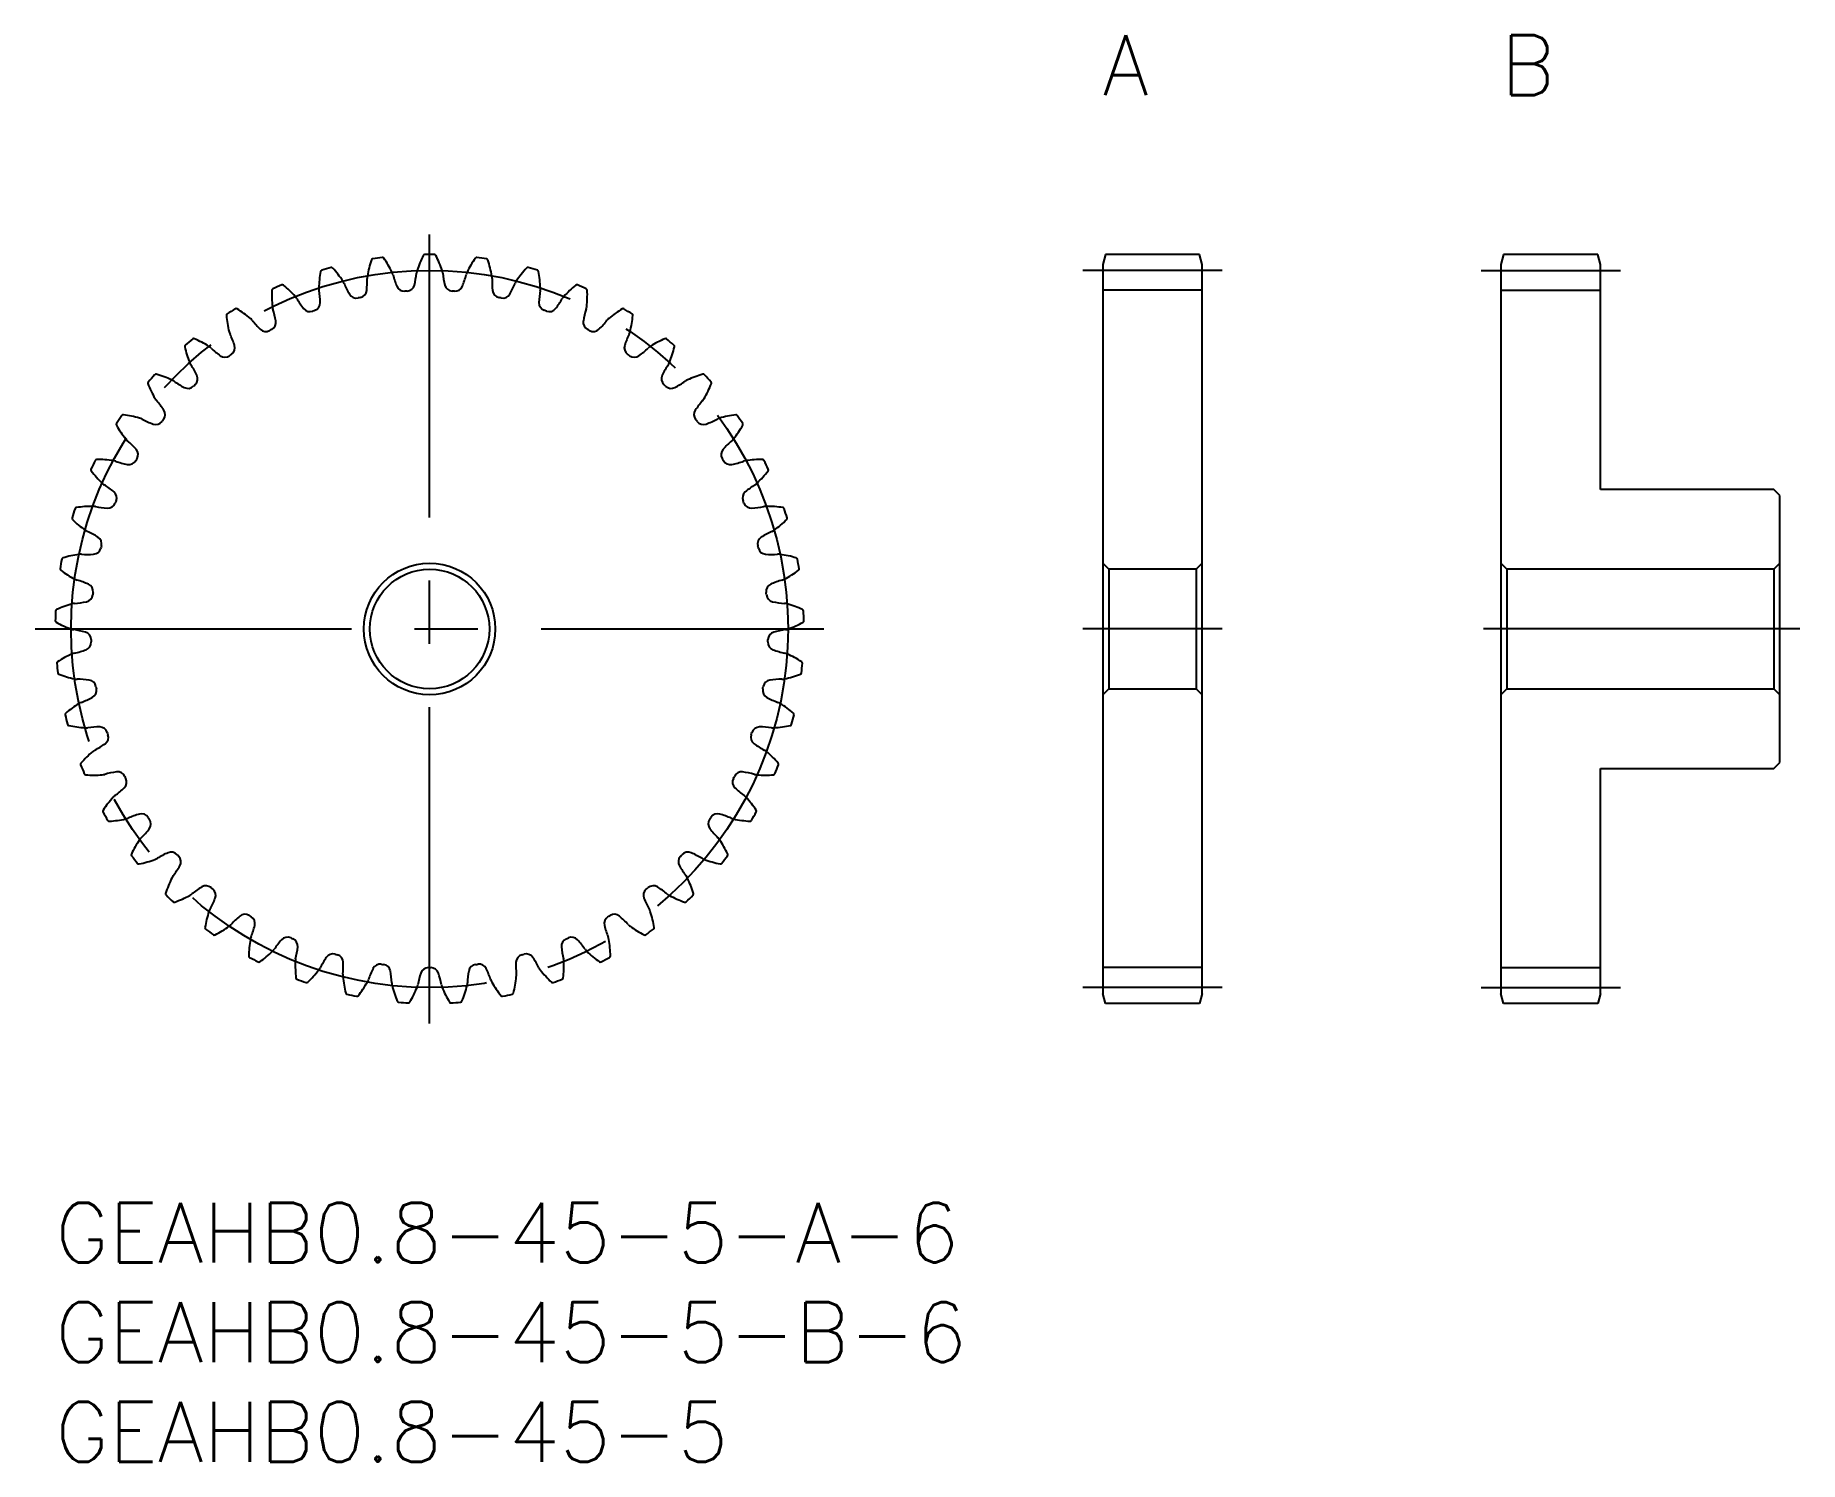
# Model space of a CAD drawing. Extents: x -1 to 87.6, y -13 to 58.6.
import ezdxf

# ---------------------------------------------------------------- set-up
doc = ezdxf.new("R2010")
doc.units = 0
doc.header["$LTSCALE"] = 0.5
doc.linetypes.add('CENTER', pattern=[50.8, 31.75, -6.35, 6.35, -6.35])
for name, color, linetype in [('MSM_CENTER', 1, 'CENTER'), ('MSM_CONTINUOUS', 7, 'CONTINUOUS'), ('MSM_PART_NUMBER', 7, 'CONTINUOUS')]:
    doc.layers.add(name, color=color, linetype=linetype)
doc.styles.get("Standard").update_dxf_attribs({"font": 'txt.shx', "height": 1, "bigfont": 'bigfont.shx'})

# ---------------------------------------------------------------- blocks, each defined once
blk = doc.blocks.new('*U3')
at = {"layer": 'MSM_PART_NUMBER'}
blk.add_text('A', height=3, dxfattribs=at).set_placement((52.6, 55.6))
blk = doc.blocks.new('*U4')
at = {"layer": 'MSM_PART_NUMBER'}
blk.add_text('B', height=3, dxfattribs=at).set_placement((72.6, 55.6))
blk = doc.blocks.new('*U5')
at = {"layer": 'MSM_PART_NUMBER'}
blk.add_text('GEAHB0.8-45-5-A-6', height=3, dxfattribs=at).set_placement((0, -3))
blk = doc.blocks.new('*U6')
at = {"layer": 'MSM_PART_NUMBER'}
blk.add_text('GEAHB0.8-45-5-B-6', height=3, dxfattribs=at).set_placement((0, -8))
blk = doc.blocks.new('*U7')
at = {"layer": 'MSM_PART_NUMBER'}
blk.add_text('GEAHB0.8-45-5', height=3, dxfattribs=at).set_placement((0, -13))

msp = doc.modelspace()

# ---------------------------------------------------------------- linework, layer by layer
at = {"layer": 'MSM_CENTER'}
for p, q in [((18.8, 9), (18.8, 48.6)), ((58.6, 46.8), (51.6, 46.8)), ((71.6, 46.8), (78.6, 46.8)), ((-1, 28.8), (38.6, 28.8)), ((58.6, 28.8), (51.6, 28.8)), ((87.6, 28.8), (71.6, 28.8)), ((58.6, 10.8), (51.6, 10.8)), ((71.6, 10.8), (78.6, 10.8))]:
    msp.add_line(p, q, dxfattribs=at)
msp.add_circle((18.8, 28.8), 18, dxfattribs=at)
at = {"layer": 'MSM_CONTINUOUS'}
for p, q in [((52.734, 47.6), (52.6, 47.1)), ((52.6, 47.1), (52.6, 10.5)), ((57.466, 47.6), (52.734, 47.6)), ((57.6, 47.1), (57.466, 47.6)), ((57.6, 10.5), (57.6, 47.1)), ((72.734, 47.6), (72.6, 47.1)), ((72.6, 47.1), (72.6, 10.5)), ((77.466, 47.6), (72.734, 47.6)), ((77.6, 47.1), (77.466, 47.6)), ((77.6, 35.8), (77.6, 47.1)), ((57.6, 45.8), (52.6, 45.8)), ((72.6, 45.8), (77.6, 45.8)), ((86.3, 35.8), (77.6, 35.8)), ((86.6, 35.5), (86.3, 35.8)), ((86.6, 22.1), (86.6, 35.5)), ((52.6, 32.1), (52.9, 31.8)), ((57.3, 31.8), (57.6, 32.1)), ((72.6, 32.1), (72.9, 31.8)), ((86.3, 31.8), (86.6, 32.1)), ((52.9, 31.8), (52.9, 25.8)), ((57.3, 31.8), (52.9, 31.8)), ((57.3, 31.8), (57.3, 25.8)), ((72.9, 31.8), (72.9, 25.8)), ((86.3, 31.8), (72.9, 31.8)), ((86.3, 31.8), (86.3, 25.8)), ((52.9, 25.8), (52.6, 25.5)), ((52.9, 25.8), (57.3, 25.8)), ((57.6, 25.5), (57.3, 25.8)), ((72.9, 25.8), (72.6, 25.5)), ((72.9, 25.8), (86.3, 25.8)), ((86.6, 25.5), (86.3, 25.8)), ((77.6, 10.5), (77.6, 21.8)), ((77.6, 21.8), (86.3, 21.8)), ((86.3, 21.8), (86.6, 22.1)), ((57.6, 11.8), (52.6, 11.8)), ((72.6, 11.8), (77.6, 11.8)), ((52.734, 10), (52.6, 10.5)), ((57.466, 10), (52.734, 10)), ((57.6, 10.5), (57.466, 10)), ((72.734, 10), (72.6, 10.5)), ((77.466, 10), (72.734, 10)), ((77.6, 10.5), (77.466, 10))]:
    msp.add_line(p, q, dxfattribs=at)
for radius in [3.3, 3]:
    msp.add_circle((18.8, 28.8), radius, dxfattribs=at)
for centre, radius, start, end in [((21.214, 45.55), 5.625, 161.57588, 170), ((15.953, 47.302), 0.08, 98.74738, 161.57588), ((18.8, 28.8), 18.8, 97.25262, 98.74738), ((16.437, 47.37), 0.08, 34.42412, 97.25264), ((11.863, 44.236), 5.625, 26, 34.42412), ((23.522, 45.051), 5.625, 153.57588, 162), ((18.556, 47.518), 0.08, 90.74738, 153.57588), ((18.8, 28.8), 18.8, 89.25262, 90.74738), ((19.044, 47.518), 0.08, 26.42412, 89.25261), ((14.078, 45.051), 5.625, 18, 26.42412), ((25.737, 44.236), 5.625, 145.57588, 154), ((21.163, 47.37), 0.08, 82.74738, 145.57586), ((18.8, 28.8), 18.8, 81.25262, 82.74738), ((21.647, 47.302), 0.08, 18.42412, 81.25256), ((16.386, 45.55), 5.625, 10, 18.42412), ((18.8, 28.8), 18.8, 113.25262, 114.74738), ((11.41, 45.999), 0.08, 50.42412, 113.25264), ((18.859, 45.723), 5.625, 169.57588, 178), ((13.406, 46.726), 0.08, 106.74738, 169.57588), ((18.8, 28.8), 18.8, 105.25262, 106.74738), ((13.875, 46.861), 0.08, 42.42412, 105.25264), ((9.782, 43.12), 5.625, 34, 42.42412), ((13.898, 45.896), 0.661, 22.42658, 34.00001), ((18.667, 47.866), 4.5, 202.4489, 210.15274), ((11.166, 46.272), 4.5, 353.84726, 1.5511), ((16.325, 46.412), 0.661, 169.99999, 181.57342), ((16.325, 46.412), 0.661, 14.42658, 26.00001), ((21.322, 47.699), 4.5, 194.4489, 202.15274), ((13.672, 47.164), 4.5, 345.84726, 353.5511), ((18.8, 46.585), 0.661, 161.99999, 173.57342), ((18.8, 46.585), 0.661, 6.42658, 18.00001), ((23.928, 47.164), 4.5, 186.4489, 194.15274), ((16.278, 47.699), 4.5, 337.84726, 345.5511), ((21.275, 46.412), 0.661, 153.99999, 165.57342), ((21.275, 46.412), 0.661, 358.42658, 10.00001), ((26.434, 46.272), 4.5, 178.4489, 186.15274), ((18.933, 47.866), 4.5, 329.84726, 337.5511), ((23.702, 45.896), 0.661, 145.99999, 157.57342), ((27.818, 43.12), 5.625, 137.57588, 146), ((23.725, 46.861), 0.08, 74.74738, 137.57587), ((18.8, 28.8), 18.8, 73.25262, 74.74738), ((24.194, 46.726), 0.08, 10.42412, 73.25256), ((18.741, 45.723), 5.625, 2, 10.42412), ((26.19, 45.999), 0.08, 66.74738, 129.57588), ((18.8, 28.8), 18.8, 65.25262, 66.74738), ((16.504, 45.566), 5.625, 177.57588, 186), ((10.963, 45.801), 0.08, 114.74738, 177.57588), ((7.877, 41.725), 5.625, 42, 50.42412), ((11.566, 45.047), 0.661, 30.42658, 42.00001), ((16.015, 47.662), 4.5, 210.4489, 218.15274), ((13.898, 45.896), 0.661, 177.99999, 189.57342), ((8.809, 45.039), 4.5, 1.84726, 9.5511), ((15.122, 45.807), 0.4, 210.15274, 282.20273), ((18.8, 28.8), 17, 101.79727, 102.20273), ((15.243, 45.832), 0.4, 281.79727, 353.84726), ((17.525, 46.153), 0.4, 202.15274, 274.20273), ((18.8, 28.8), 17, 93.79727, 94.20273), ((17.648, 46.162), 0.4, 273.79727, 345.84726), ((19.952, 46.162), 0.4, 194.15274, 266.20273), ((18.8, 28.8), 17, 85.79727, 86.20273), ((20.075, 46.153), 0.4, 265.79727, 337.84726), ((22.357, 45.832), 0.4, 186.15275, 258.20273), ((18.8, 28.8), 17, 77.79727, 78.20273), ((22.478, 45.807), 0.4, 257.79727, 329.84726), ((28.791, 45.039), 4.5, 170.4489, 178.15274), ((23.702, 45.896), 0.661, 350.42658, 2.00001), ((21.585, 47.662), 4.5, 321.84726, 329.5511), ((26.034, 45.047), 0.661, 137.99999, 149.57342), ((29.723, 41.725), 5.625, 129.57588, 138), ((26.637, 45.801), 0.08, 2.42412, 65.25256), ((21.096, 45.566), 5.625, 354, 2.42412), ((8.674, 44.545), 0.08, 122.74738, 185.57588), ((14.192, 45.083), 5.625, 185.57588, 194), ((18.8, 28.8), 18.8, 121.25262, 122.74738), ((9.088, 44.804), 0.08, 58.42412, 121.2526), ((6.184, 40.079), 5.625, 50, 58.42412), ((9.375, 43.882), 0.661, 38.42658, 50.00001), ((11.566, 45.047), 0.661, 185.99999, 197.57342), ((6.646, 43.491), 4.5, 9.84726, 17.5511), ((12.791, 45.129), 0.4, 218.15274, 290.20273), ((18.8, 28.8), 17, 109.79727, 110.20273), ((12.907, 45.172), 0.4, 289.79727, 1.84726), ((24.693, 45.172), 0.4, 178.15275, 250.20273), ((18.8, 28.8), 17, 69.79727, 70.20273), ((24.809, 45.129), 0.4, 249.79727, 321.84726), ((30.954, 43.491), 4.5, 162.4489, 170.15274), ((26.034, 45.047), 0.661, 342.42658, 354.00001), ((28.225, 43.882), 0.661, 129.99999, 141.57342), ((31.416, 40.079), 5.625, 121.57588, 130), ((28.512, 44.804), 0.08, 58.74738, 121.57587), ((18.8, 28.8), 18.8, 57.25262, 58.74738), ((23.408, 45.083), 5.625, 346, 354.42412), ((28.926, 44.545), 0.08, 354.42412, 57.25256), ((9.375, 43.882), 0.661, 193.99999, 205.57342), ((4.72, 41.656), 4.5, 17.84726, 25.5511), ((13.417, 47.091), 4.5, 218.4489, 226.15274), ((10.577, 44.134), 0.4, 226.15274, 298.20273), ((18.8, 28.8), 17, 117.79727, 118.20273), ((10.686, 44.192), 0.4, 297.79727, 9.84726), ((26.914, 44.192), 0.4, 170.15275, 242.20273), ((18.8, 28.8), 17, 61.79727, 62.20273), ((27.023, 44.134), 0.4, 241.79727, 313.84726), ((24.183, 47.091), 4.5, 313.84726, 321.5511), ((32.88, 41.656), 4.5, 154.4489, 162.15274), ((28.225, 43.882), 0.661, 334.42658, 346.00001), ((6.581, 42.982), 0.08, 130.74738, 193.57588), ((11.971, 44.284), 5.625, 193.57588, 202), ((18.8, 28.8), 18.8, 129.25262, 130.74738), ((6.955, 43.296), 0.08, 66.42412, 129.2526), ((4.737, 38.214), 5.625, 58, 66.42412), ((7.368, 42.424), 0.661, 46.42658, 58.00001), ((10.924, 46.164), 4.5, 226.4489, 234.15274), ((18.8, 28.8), 17, 125.79727, 126.20273), ((8.622, 42.913), 0.4, 305.79727, 17.84726), ((28.978, 42.913), 0.4, 162.15275, 234.20273), ((18.8, 28.8), 17, 53.79727, 54.20273), ((26.676, 46.164), 4.5, 305.84726, 313.5511), ((30.232, 42.424), 0.661, 121.99999, 133.57342), ((32.863, 38.214), 5.625, 113.57588, 122), ((30.645, 43.296), 0.08, 50.74738, 113.57588), ((18.8, 28.8), 18.8, 49.25262, 50.74738), ((25.629, 44.284), 5.625, 338, 346.42412), ((31.019, 42.982), 0.08, 346.42412, 49.25256), ((7.368, 42.424), 0.661, 201.99999, 213.57342), ((3.067, 39.572), 4.5, 25.84726, 33.5511), ((8.523, 42.841), 0.4, 234.15274, 306.20273), ((29.077, 42.841), 0.4, 233.79727, 305.84726), ((34.533, 39.572), 4.5, 146.4489, 154.15274), ((30.232, 42.424), 0.661, 326.42658, 338.00001), ((4.726, 41.144), 0.08, 138.74738, 201.57588), ((9.883, 43.183), 5.625, 201.57588, 210), ((18.8, 28.8), 18.8, 137.25262, 138.74738), ((5.053, 41.507), 0.08, 74.42412, 137.25264), ((3.564, 36.165), 5.625, 66, 74.42412), ((5.583, 40.7), 0.661, 54.42658, 66.00001), ((8.584, 44.899), 4.5, 234.4489, 242.15274), ((6.669, 41.274), 0.4, 242.15274, 314.20273), ((18.8, 28.8), 17, 133.79727, 134.20273), ((6.757, 41.359), 0.4, 313.79727, 25.84726), ((30.843, 41.359), 0.4, 154.15275, 226.20273), ((18.8, 28.8), 17, 45.79727, 46.20273), ((30.931, 41.274), 0.4, 225.79727, 297.84726), ((29.016, 44.899), 4.5, 297.84726, 305.5511), ((32.017, 40.7), 0.661, 113.99999, 125.57342), ((34.036, 36.165), 5.625, 105.57588, 114), ((32.547, 41.507), 0.08, 42.74738, 105.57588), ((27.717, 43.183), 5.625, 330, 338.42412), ((18.8, 28.8), 18.8, 41.25262, 42.74738), ((32.874, 41.144), 0.08, 338.42412, 41.25257), ((5.583, 40.7), 0.661, 209.99999, 221.57342), ((1.721, 37.277), 4.5, 33.84726, 41.5511), ((35.879, 37.277), 4.5, 138.4489, 146.15274), ((32.017, 40.7), 0.661, 318.42658, 330.00001), ((3.145, 39.065), 0.08, 146.74738, 209.57588), ((7.968, 41.802), 5.625, 209.57588, 218), ((18.8, 28.8), 18.8, 145.25262, 146.74738), ((3.418, 39.47), 0.08, 82.42412, 145.2526), ((2.687, 33.973), 5.625, 74, 82.42412), ((4.056, 38.745), 0.661, 62.42658, 74.00001), ((6.443, 43.32), 4.5, 242.4489, 250.15274), ((5.051, 39.464), 0.4, 250.15274, 322.20273), ((18.8, 28.8), 17, 141.79727, 142.20273), ((5.127, 39.561), 0.4, 321.79727, 33.84726), ((32.473, 39.561), 0.4, 146.15275, 218.20273), ((18.8, 28.8), 17, 37.79727, 38.20273), ((32.549, 39.464), 0.4, 217.79727, 289.84726), ((31.157, 43.32), 4.5, 289.84726, 297.5511), ((33.544, 38.745), 0.661, 105.99999, 117.57342), ((34.913, 33.973), 5.625, 97.57588, 106), ((29.632, 41.802), 5.625, 322, 330.42412), ((34.182, 39.47), 0.08, 34.74738, 97.57587), ((18.8, 28.8), 18.8, 33.25262, 34.74738), ((34.455, 39.065), 0.08, 330.42412, 33.25257), ((4.056, 38.745), 0.661, 217.99999, 229.57342), ((0.708, 34.818), 4.5, 41.84726, 49.5511), ((36.892, 34.818), 4.5, 130.4489, 138.15274), ((33.544, 38.745), 0.661, 310.42658, 322.00001), ((18.8, 28.8), 18.8, 153.25262, 154.74738), ((2.083, 37.225), 0.08, 90.42412, 153.25259), ((2.124, 31.68), 5.625, 82, 90.42412), ((2.815, 36.596), 0.661, 70.42658, 82.00001), ((4.542, 41.459), 4.5, 250.4489, 258.15274), ((3.7, 37.447), 0.4, 258.15274, 330.20273), ((18.8, 28.8), 17, 149.79727, 150.20273), ((3.762, 37.553), 0.4, 329.79727, 41.84726), ((33.838, 37.553), 0.4, 138.15275, 210.20273), ((18.8, 28.8), 17, 29.79727, 30.20273), ((33.9, 37.447), 0.4, 209.79727, 281.84726), ((33.058, 41.459), 4.5, 281.84726, 289.5511), ((34.785, 36.596), 0.661, 97.99999, 109.57342), ((35.476, 31.68), 5.625, 89.57588, 98), ((35.517, 37.225), 0.08, 26.74738, 89.57586), ((18.8, 28.8), 18.8, 25.25262, 26.74738), ((1.869, 36.786), 0.08, 154.74738, 217.57588), ((6.264, 40.168), 5.625, 217.57588, 226), ((31.336, 40.168), 5.625, 314, 322.42412), ((35.731, 36.786), 0.08, 322.42412, 25.25257), ((2.815, 36.596), 0.661, 225.99999, 237.57342), ((0.046, 32.241), 4.5, 49.84726, 57.5511), ((2.69, 35.375), 0.4, 337.79727, 49.84726), ((34.91, 35.375), 0.4, 130.15275, 202.20273), ((37.554, 32.241), 4.5, 122.4489, 130.15274), ((34.785, 36.596), 0.661, 302.42658, 314.00001), ((18.8, 28.8), 18.8, 161.25262, 162.74738), ((1.073, 34.817), 0.08, 98.42412, 161.25259), ((1.886, 29.331), 5.625, 90, 98.42412), ((1.886, 34.296), 0.661, 78.42658, 90.00001), ((2.919, 39.352), 4.5, 258.4489, 266.15274), ((2.644, 35.261), 0.4, 266.15274, 338.20273), ((18.8, 28.8), 17, 157.79727, 158.20273), ((18.8, 28.8), 17, 21.79727, 22.20273), ((34.956, 35.261), 0.4, 201.79727, 273.84726), ((34.681, 39.352), 4.5, 273.84726, 281.5511), ((35.714, 34.296), 0.661, 89.99999, 101.57342), ((35.714, 29.331), 5.625, 81.57588, 90), ((36.527, 34.817), 0.08, 18.74738, 81.57586), ((18.8, 28.8), 18.8, 17.25262, 18.74738), ((0.922, 34.352), 0.08, 162.74738, 225.57588), ((4.804, 38.312), 5.625, 225.57588, 234), ((1.886, 34.296), 0.661, 233.99999, 245.57342), ((-0.25, 29.598), 4.5, 57.84726, 65.5511), ((37.85, 29.598), 4.5, 114.4489, 122.15274), ((35.714, 34.296), 0.661, 294.42658, 306.00001), ((32.796, 38.312), 5.625, 306, 314.42412), ((36.678, 34.352), 0.08, 314.42412, 17.25257), ((1.902, 32.95), 0.4, 274.15274, 346.20273), ((1.932, 33.069), 0.4, 345.79727, 57.84726), ((18.8, 28.8), 17, 165.79727, 166.20273), ((35.668, 33.069), 0.4, 122.15275, 194.20273), ((18.8, 28.8), 17, 13.79727, 14.20273), ((35.698, 32.95), 0.4, 193.79727, 265.84726), ((18.8, 28.8), 18.8, 169.25262, 170.74738), ((0.408, 32.291), 0.08, 106.42412, 169.25259), ((1.976, 26.972), 5.625, 98, 106.42412), ((1.285, 31.888), 0.661, 86.42658, 98.00001), ((1.605, 37.039), 4.5, 266.4489, 274.15274), ((35.995, 37.039), 4.5, 265.84726, 273.5511), ((36.315, 31.888), 0.661, 81.99999, 93.57342), ((35.624, 26.972), 5.625, 73.57588, 82), ((37.192, 32.291), 0.08, 10.74738, 73.57586), ((18.8, 28.8), 18.8, 9.25262, 10.74738), ((0.324, 31.81), 0.08, 170.74738, 233.57588), ((3.616, 36.272), 5.625, 233.57588, 242), ((1.285, 31.888), 0.661, 241.99999, 253.57342), ((-0.176, 26.939), 4.5, 65.84726, 73.5511), ((1.502, 30.68), 0.4, 353.79727, 65.84726), ((36.098, 30.68), 0.4, 114.15275, 186.20273), ((37.776, 26.939), 4.5, 106.4489, 114.15274), ((36.315, 31.888), 0.661, 286.42658, 298), ((33.984, 36.272), 5.625, 298, 306.42412), ((37.276, 31.81), 0.08, 306.42412, 9.25257), ((0.626, 34.566), 4.5, 274.4489, 282.15274), ((1.489, 30.558), 0.4, 282.15274, 354.20273), ((18.8, 28.8), 17, 173.79727, 174.20273), ((18.8, 28.8), 17, 5.79727, 6.20273), ((36.111, 30.558), 0.4, 185.79727, 257.84726), ((36.974, 34.566), 4.5, 257.84726, 265.5511), ((18.8, 28.8), 18.8, 177.25262, 178.74738), ((0.102, 29.697), 0.08, 114.42412, 177.25259), ((2.394, 24.649), 5.625, 106, 114.42412), ((1.026, 29.421), 0.661, 94.42658, 106.00001), ((36.574, 29.421), 0.661, 73.99999, 85.57342), ((35.206, 24.649), 5.625, 65.57588, 74), ((37.498, 29.697), 0.08, 2.74738, 65.57586), ((18.8, 28.8), 18.8, 1.25262, 2.74738), ((0.084, 29.209), 0.08, 178.74738, 241.57587), ((2.724, 34.086), 5.625, 241.57588, 250), ((1.026, 29.421), 0.661, 249.99999, 261.57342), ((0.268, 24.316), 4.5, 73.84726, 81.5511), ((1.409, 28.254), 0.4, 1.79727, 73.84726), ((36.191, 28.254), 0.4, 106.15275, 178.20273), ((37.332, 24.316), 4.5, 98.4489, 106.15274), ((36.574, 29.421), 0.661, 278.42658, 290.00001), ((34.876, 34.086), 5.625, 290, 298.42412), ((37.516, 29.209), 0.08, 298.42412, 1.25257), ((3.132, 22.406), 5.625, 114, 122.42412), ((1.113, 26.941), 0.661, 102.42658, 114.00001), ((0, 31.98), 4.5, 282.4489, 290.15274), ((1.413, 28.131), 0.4, 290.15274, 2.20273), ((18.8, 28.8), 17, 181.79727, 182.20273), ((18.8, 28.8), 17, 357.79727, 358.20273), ((36.187, 28.131), 0.4, 177.79727, 249.84726), ((37.6, 31.98), 4.5, 249.84726, 257.5511), ((36.487, 26.941), 0.661, 65.99999, 77.57342), ((34.468, 22.406), 5.625, 57.57588, 66), ((0.159, 27.086), 0.08, 122.42412, 185.25259), ((18.8, 28.8), 18.8, 185.25262, 186.74738), ((0.21, 26.601), 0.08, 186.74738, 249.57588), ((37.39, 26.601), 0.08, 290.42412, 353.25257), ((18.8, 28.8), 18.8, 353.25262, 354.74738), ((37.441, 27.086), 0.08, 354.74738, 57.57586), ((2.145, 31.797), 5.625, 249.57588, 258), ((1.113, 26.941), 0.661, 257.99999, 269.57342), ((1.072, 21.781), 4.5, 81.84726, 89.5511), ((1.654, 25.839), 0.4, 9.79727, 81.84726), ((1.675, 25.718), 0.4, 298.15274, 10.20273), ((18.8, 28.8), 17, 189.79727, 190.20273), ((35.925, 25.718), 0.4, 169.79727, 241.84726), ((18.8, 28.8), 17, 349.79727, 350.20273), ((35.946, 25.839), 0.4, 98.15275, 170.20273), ((36.528, 21.781), 4.5, 90.4489, 98.15274), ((36.487, 26.941), 0.661, 270.42658, 282.00001), ((35.455, 31.797), 5.625, 282, 290.42412), ((4.174, 20.287), 5.625, 122, 130.42412), ((1.543, 24.497), 0.661, 110.42658, 122.00001), ((-0.259, 29.333), 4.5, 290.4489, 298.15274), ((37.859, 29.333), 4.5, 241.84726, 249.5511), ((36.057, 24.497), 0.661, 57.99999, 69.57342), ((33.426, 20.287), 5.625, 49.57588, 58), ((0.579, 24.509), 0.08, 130.42412, 193.25259), ((18.8, 28.8), 18.8, 193.25262, 194.74738), ((0.697, 24.035), 0.08, 194.74738, 257.57588), ((1.89, 29.45), 5.625, 257.57588, 266), ((35.71, 29.45), 5.625, 274, 282.42412), ((36.903, 24.035), 0.08, 282.42412, 345.25257), ((18.8, 28.8), 18.8, 345.25262, 346.74738), ((37.021, 24.509), 0.08, 346.74738, 49.57586), ((1.543, 24.497), 0.661, 265.99999, 277.57342), ((2.222, 19.382), 4.5, 89.84726, 97.5511), ((-0.148, 26.675), 4.5, 298.4489, 306.15274), ((2.233, 23.482), 0.4, 17.79727, 89.84726), ((2.271, 23.365), 0.4, 306.15274, 18.20273), ((18.8, 28.8), 17, 197.79727, 198.20273), ((35.329, 23.365), 0.4, 161.79727, 233.84726), ((18.8, 28.8), 17, 341.79727, 342.20273), ((35.367, 23.482), 0.4, 90.15275, 162.20273), ((37.748, 26.675), 4.5, 233.84726, 241.5511), ((35.378, 19.382), 4.5, 82.4489, 90.15274), ((36.057, 24.497), 0.661, 262.42658, 274.00001), ((5.501, 18.335), 5.625, 130, 138.42412), ((2.31, 22.138), 0.661, 118.42658, 130.00001), ((35.29, 22.138), 0.661, 49.99999, 61.57342), ((32.099, 18.335), 5.625, 41.57588, 50), ((1.353, 22.014), 0.08, 138.42412, 201.25259), ((18.8, 28.8), 18.8, 201.25262, 202.74738), ((1.536, 21.562), 0.08, 202.74738, 265.57588), ((1.964, 27.09), 5.625, 265.57588, 274), ((2.31, 22.138), 0.661, 273.99999, 285.57342), ((3.694, 17.166), 4.5, 97.84726, 105.5511), ((3.134, 21.228), 0.4, 25.79727, 97.84726), ((3.188, 21.117), 0.4, 314.15274, 26.20273), ((18.8, 28.8), 17, 205.79727, 206.20273), ((34.412, 21.117), 0.4, 153.79727, 225.84726), ((18.8, 28.8), 17, 333.79727, 334.20273), ((34.466, 21.228), 0.4, 82.15275, 154.20273), ((33.906, 17.166), 4.5, 74.4489, 82.15274), ((35.29, 22.138), 0.661, 254.42658, 266.00001), ((35.636, 27.09), 5.625, 266, 274.42412), ((36.064, 21.562), 0.08, 274.42412, 337.25257), ((18.8, 28.8), 18.8, 337.25262, 338.74738), ((36.247, 22.014), 0.08, 338.74738, 41.57586), ((3.398, 19.908), 0.661, 126.42658, 138.00001), ((0.332, 24.059), 4.5, 306.4489, 314.15274), ((37.268, 24.059), 4.5, 225.84726, 233.5511), ((34.202, 19.908), 0.661, 41.99999, 53.57342), ((2.467, 19.652), 0.08, 146.42412, 209.25259), ((18.8, 28.8), 18.8, 209.25262, 210.74738), ((7.087, 16.586), 5.625, 138, 146.42412), ((5.46, 15.177), 4.5, 105.84726, 113.5511), ((4.34, 19.121), 0.4, 33.79727, 105.84726), ((33.26, 19.121), 0.4, 74.15275, 146.20273), ((32.14, 15.177), 4.5, 66.4489, 74.15274), ((30.513, 16.586), 5.625, 33.57588, 42), ((18.8, 28.8), 18.8, 329.25262, 330.74738), ((35.133, 19.652), 0.08, 330.74738, 33.57586), ((2.711, 19.229), 0.08, 210.74738, 273.57587), ((2.366, 24.764), 5.625, 273.57588, 282), ((3.398, 19.908), 0.661, 281.99999, 293.57342), ((1.172, 21.535), 4.5, 314.4489, 322.15274), ((18.8, 28.8), 17, 213.79727, 214.20273), ((4.409, 19.019), 0.4, 322.15274, 34.20273), ((33.191, 19.019), 0.4, 145.79727, 217.84726), ((18.8, 28.8), 17, 325.79727, 326.20273), ((36.428, 21.535), 4.5, 217.84726, 225.5511), ((34.202, 19.908), 0.661, 246.42658, 258.00001), ((35.234, 24.764), 5.625, 258, 266.42412), ((34.889, 19.229), 0.08, 266.42412, 329.25257), ((8.901, 15.074), 5.625, 146, 154.42412), ((4.785, 17.851), 0.661, 134.42658, 146.00001), ((32.815, 17.851), 0.661, 33.99999, 45.57342), ((28.699, 15.074), 5.625, 25.57588, 34), ((3.899, 17.468), 0.08, 154.42412, 217.25259), ((18.8, 28.8), 18.8, 217.25262, 218.74738), ((4.2, 17.083), 0.08, 218.74738, 281.57588), ((3.087, 22.516), 5.625, 281.57588, 290), ((4.785, 17.851), 0.661, 289.99999, 301.57342), ((7.486, 13.453), 4.5, 113.84726, 121.5511), ((5.828, 17.203), 0.4, 41.79727, 113.84726), ((2.354, 19.152), 4.5, 322.4489, 330.15274), ((18.8, 28.8), 17, 221.79727, 222.20273), ((5.911, 17.111), 0.4, 330.15274, 42.20273), ((31.689, 17.111), 0.4, 137.79727, 209.84726), ((35.246, 19.152), 4.5, 209.84726, 217.5511), ((18.8, 28.8), 17, 317.79727, 318.20273), ((31.772, 17.203), 0.4, 66.15275, 138.20273), ((30.114, 13.453), 4.5, 58.4489, 66.15274), ((32.815, 17.851), 0.661, 238.42658, 250.00001), ((34.513, 22.516), 5.625, 250, 258.42412), ((33.4, 17.083), 0.08, 258.42412, 321.25257), ((18.8, 28.8), 18.8, 321.25262, 322.74738), ((33.701, 17.468), 0.08, 322.74738, 25.57586), ((10.908, 13.83), 5.625, 154, 162.42412), ((6.446, 16.007), 0.661, 142.42658, 154.00001), ((31.154, 16.007), 0.661, 25.99999, 37.57342), ((26.692, 13.83), 5.625, 17.57588, 26), ((5.621, 15.505), 0.08, 162.42412, 225.25258), ((18.8, 28.8), 18.8, 225.25262, 226.74738), ((5.973, 15.165), 0.08, 226.74738, 289.57588), ((4.115, 20.39), 5.625, 289.57588, 298), ((6.446, 16.007), 0.661, 297.99999, 309.57342), ((9.732, 12.028), 4.5, 121.84726, 129.5511), ((7.568, 15.51), 0.4, 49.79727, 121.84726), ((3.857, 16.957), 4.5, 330.4489, 338.15274), ((18.8, 28.8), 17, 229.79727, 230.20273), ((7.663, 15.431), 0.4, 338.15274, 50.20273), ((29.937, 15.431), 0.4, 129.79727, 201.84726), ((33.743, 16.957), 4.5, 201.84726, 209.5511), ((18.8, 28.8), 17, 309.79727, 310.20273), ((30.032, 15.51), 0.4, 58.15275, 130.20273), ((27.868, 12.028), 4.5, 50.4489, 58.15274), ((31.154, 16.007), 0.661, 230.42658, 242.00001), ((33.485, 20.39), 5.625, 242, 250.42412), ((31.627, 15.165), 0.08, 250.42412, 313.25257), ((18.8, 28.8), 18.8, 313.25262, 314.74738), ((31.979, 15.505), 0.08, 314.74738, 17.57586), ((13.068, 12.878), 5.625, 162, 170.42412), ((8.346, 14.412), 0.661, 150.42658, 162.00001), ((12.154, 10.929), 4.5, 129.84726, 137.5511), ((9.527, 14.077), 0.4, 57.79727, 129.84726), ((18.8, 28.8), 17, 237.79727, 238.20273), ((9.632, 14.011), 0.4, 346.15274, 58.20273), ((27.968, 14.011), 0.4, 121.79727, 193.84726), ((18.8, 28.8), 17, 301.79727, 302.20273), ((28.073, 14.077), 0.4, 50.15275, 122.20273), ((25.446, 10.929), 4.5, 42.4489, 50.15274), ((29.254, 14.412), 0.661, 17.99999, 29.57342), ((24.532, 12.878), 5.625, 9.57588, 18), ((7.6, 13.8), 0.08, 170.42412, 233.25258), ((18.8, 28.8), 18.8, 233.25262, 234.74738), ((7.995, 13.513), 0.08, 234.74738, 297.57586), ((5.428, 18.428), 5.625, 297.57588, 306), ((8.346, 14.412), 0.661, 305.99999, 317.57342), ((10.45, 13.097), 0.661, 158.42658, 170.00001), ((5.651, 14.993), 4.5, 338.4489, 346.15274), ((11.667, 12.929), 0.4, 65.79727, 137.84726), ((18.8, 28.8), 17, 245.79727, 246.20273), ((18.8, 28.8), 17, 293.79727, 294.20273), ((25.933, 12.929), 0.4, 42.15275, 114.20273), ((31.949, 14.993), 4.5, 193.84726, 201.5511), ((27.15, 13.097), 0.661, 9.99999, 21.57342), ((29.254, 14.412), 0.661, 222.42658, 234.00001), ((32.172, 18.428), 5.625, 234, 242.42412), ((29.605, 13.513), 0.08, 242.42412, 305.25257), ((18.8, 28.8), 18.8, 305.25262, 306.74738), ((30, 13.8), 0.08, 306.74738, 9.57586), ((15.34, 12.235), 5.625, 170, 178.42412), ((7.002, 16.668), 5.625, 305.57588, 314), ((10.45, 13.097), 0.661, 313.99999, 325.57342), ((14.706, 10.178), 4.5, 137.84726, 145.5511), ((11.779, 12.879), 0.4, 354.15274, 66.20273), ((7.7, 13.297), 4.5, 346.4489, 354.15274), ((13.945, 12.091), 0.4, 73.79727, 145.84726), ((18.8, 28.8), 17, 253.79727, 254.20273), ((14.063, 12.057), 0.4, 2.15274, 74.20273), ((23.537, 12.057), 0.4, 105.79727, 177.84726), ((18.8, 28.8), 17, 285.79727, 286.20273), ((23.655, 12.091), 0.4, 34.15275, 106.20273), ((25.821, 12.879), 0.4, 113.79727, 185.84726), ((29.9, 13.297), 4.5, 185.84726, 193.5511), ((22.894, 10.178), 4.5, 34.4489, 42.15274), ((27.15, 13.097), 0.661, 214.42658, 226.00001), ((30.598, 16.668), 5.625, 226, 234.42412), ((22.26, 12.235), 5.625, 1.57588, 10), ((9.797, 12.387), 0.08, 178.42412, 241.25258), ((18.8, 28.8), 18.8, 241.25262, 242.74738), ((10.228, 12.158), 0.08, 242.74738, 305.57586), ((17.679, 11.914), 5.625, 178, 186.42412), ((12.717, 12.088), 0.661, 166.42658, 178.00001), ((8.805, 15.144), 5.625, 313.57588, 322), ((12.717, 12.088), 0.661, 321.99999, 333.57342), ((17.338, 9.789), 4.5, 145.84726, 153.5511), ((9.966, 11.903), 4.5, 354.4489, 2.15274), ((19.998, 9.771), 4.5, 153.84726, 161.5511), ((16.317, 11.578), 0.4, 81.79727, 153.84726), ((18.8, 28.8), 17, 261.79727, 262.20273), ((16.439, 11.561), 0.4, 10.15274, 82.20273), ((12.404, 10.838), 4.5, 2.4489, 10.15274), ((22.634, 10.123), 4.5, 161.84726, 169.5511), ((18.738, 11.4), 0.4, 89.79727, 161.84726), ((18.8, 28.8), 17, 269.79727, 270.20273), ((18.862, 11.4), 0.4, 18.15275, 90.20273), ((14.966, 10.123), 4.5, 10.4489, 18.15274), ((25.196, 10.838), 4.5, 169.84726, 177.5511), ((21.161, 11.561), 0.4, 97.79727, 169.84726), ((18.8, 28.8), 17, 277.79727, 278.20273), ((21.283, 11.578), 0.4, 26.15275, 98.20273), ((17.602, 9.771), 4.5, 18.4489, 26.15274), ((27.634, 11.903), 4.5, 177.84726, 185.5511), ((20.262, 9.789), 4.5, 26.4489, 34.15274), ((24.883, 12.088), 0.661, 206.42658, 218.00001), ((28.795, 15.144), 5.625, 218, 226.42412), ((19.921, 11.914), 5.625, 353.57588, 2), ((24.883, 12.088), 0.661, 1.99999, 13.57342), ((27.372, 12.158), 0.08, 234.42412, 297.25257), ((18.8, 28.8), 18.8, 297.25262, 298.74738), ((27.803, 12.387), 0.08, 298.74738, 1.57586), ((12.168, 11.294), 0.08, 186.42412, 249.25258), ((18.8, 28.8), 18.8, 249.25262, 250.74738), ((12.627, 11.127), 0.08, 250.74738, 313.57586), ((15.102, 11.404), 0.661, 174.42658, 186.00001), ((20.04, 11.923), 5.625, 186, 194.42412), ((10.803, 13.886), 5.625, 321.57588, 330), ((15.102, 11.404), 0.661, 329.99999, 341.57342), ((17.559, 11.058), 0.661, 182.42658, 194.00001), ((22.376, 12.259), 5.625, 194, 202.42412), ((12.956, 12.918), 5.625, 329.57588, 338), ((17.559, 11.058), 0.661, 337.99999, 349.57342), ((20.041, 11.058), 0.661, 190.42658, 202.00001), ((24.644, 12.918), 5.625, 202, 210.42412), ((15.224, 12.259), 5.625, 337.57588, 346), ((20.041, 11.058), 0.661, 345.99999, 357.57342), ((22.498, 11.404), 0.661, 198.42658, 210.00001), ((26.797, 13.886), 5.625, 210, 218.42412), ((17.56, 11.923), 5.625, 345.57588, 354), ((22.498, 11.404), 0.661, 353.99999, 5.57342), ((24.973, 11.127), 0.08, 226.42412, 289.25257), ((18.8, 28.8), 18.8, 289.25262, 290.74738), ((25.432, 11.294), 0.08, 290.74738, 353.57586), ((14.669, 10.541), 0.08, 194.42412, 257.25257), ((18.8, 28.8), 18.8, 257.25262, 258.74738), ((15.147, 10.44), 0.08, 258.74738, 321.57587), ((17.251, 10.144), 0.08, 202.42412, 265.25257), ((18.8, 28.8), 18.8, 265.25262, 266.74738), ((17.738, 10.11), 0.08, 266.74738, 329.57586), ((19.862, 10.11), 0.08, 210.42412, 273.25257), ((18.8, 28.8), 18.8, 273.25262, 274.74738), ((20.349, 10.144), 0.08, 274.74738, 337.57586), ((22.453, 10.44), 0.08, 218.42412, 281.25257), ((18.8, 28.8), 18.8, 281.25262, 282.74738), ((22.931, 10.541), 0.08, 282.74738, 345.57586)]:
    msp.add_arc(centre, radius, start, end, dxfattribs=at)

# ---------------------------------------------------------------- block references
for name in ['*U3', '*U4', '*U5', '*U6', '*U7']:
    msp.add_blockref(name, (0, 0), dxfattribs=at)

doc.saveas('drawing.dxf')
